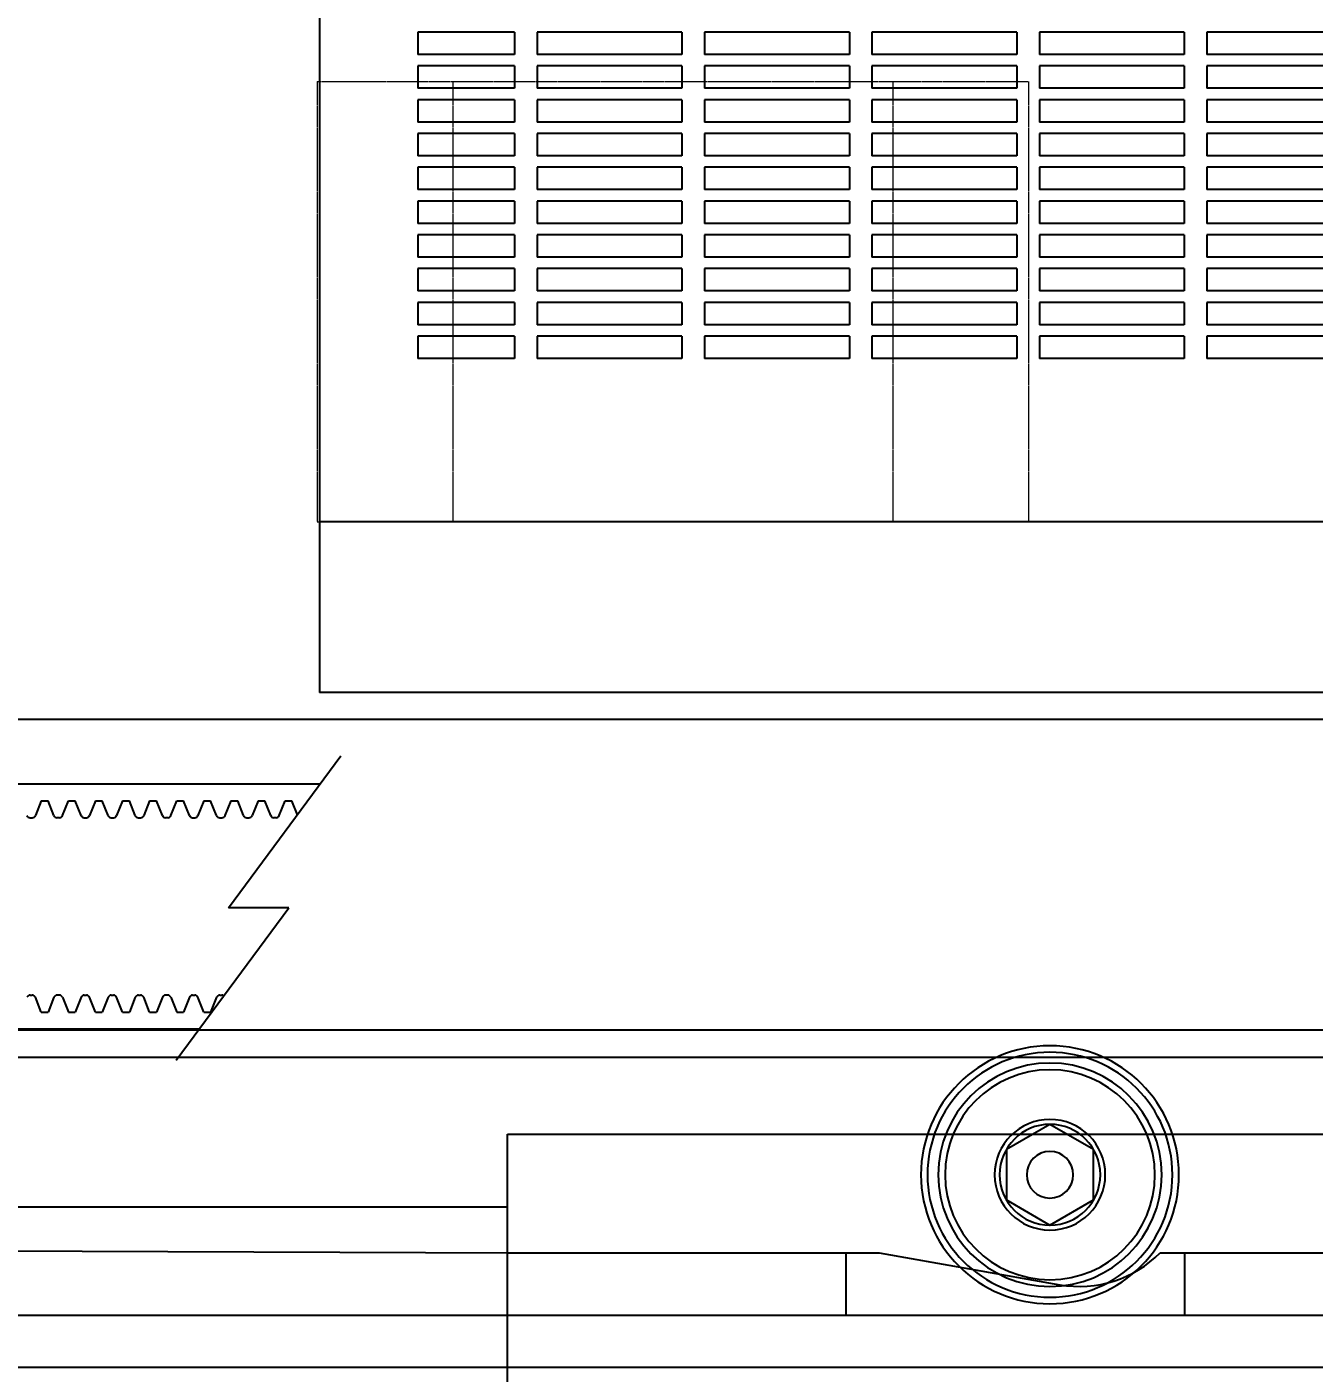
# Model space of a CAD drawing. Header units: millimetres. Extents: x 232323 to 272954, y -5343 to 8721.
# Drawn here: x 233901.2 to 234281.3, y 7480.5 to 7878.1 of the extents above; entities that cross this region are included whole.
import ezdxf

# ---------------------------------------------------------------- set-up
doc = ezdxf.new("R2010")
doc.units = ezdxf.units.MM
doc.header["$MEASUREMENT"] = 0
doc.linetypes.add('DASHED', pattern=[0.75, 0.5, -0.25])
doc.layers.get('0').update_dxf_attribs({"linetype": 'CONTINUOUS'})
doc.layers.add('A-DIMS', color=7, linetype='CONTINUOUS', lineweight=25)
doc.layers.add('도면층4', color=5, linetype='CONTINUOUS', lineweight=25)
doc.styles.add('HY울릉도L', font='')
doc.styles.add('맑은고딕', font='malgun.ttf')
doc.styles.get('HY울릉도L').set_extended_font_data('HYwulM')
doc.dimstyles.new('CDIM', dxfattribs={"dimtxt": 3, "dimasz": 1.5, "dimexe": 2, "dimexo": 1, "dimgap": 1, "dimtad": 1, "dimdec": 0, "dimrnd": 0.5, "dimzin": 0, "dimdsep": 32, "dimlunit": 6, "dimtxsty": 'HY울릉도L', "dimblk1": '_CIDOT', "dimblk2": '_CIDOT', "dimsah": 1, "dimcen": 5.5, "dimclrd": 2, "dimclre": 2, "dimclrt": 7, "dimadec": 0, "dimazin": 0, "dimtfac": 1, "dimtdec": 0, "dimtix": 1, "dimtmove": 2, "dimatfit": 1, "dimldrblk": '_CIDOT', "dimfxl": 1, "dimtolj": 1, "dimtzin": 0, "dimlwd": -1, "dimarcsym": 0})

# ---------------------------------------------------------------- blocks, each defined once
blk = doc.blocks.new('상부로라소')
at = {"color": 2}
blk.add_lwpolyline([(1932956.7, 133134.44), (1932969.58, 133127), (1932969.58, 133112.13), (1932956.7, 133104.69), (1932943.81, 133112.13), (1932943.81, 133127)], close=True, dxfattribs=at)
for radius in [38.1, 36.17, 33, 31, 16.35, 14.88, 6.88]:
    blk.add_circle((1932956.7, 133119.57), radius, dxfattribs=at)
blk = doc.blocks.new('A$C7F43085C')
at = {"layer": '도면층4', "color": 5, "linetype": 'DASHED', "lineweight": 13, "ltscale": 0.1}
for p, q in [((-210, 130), (0, 130)), ((-210, 130), (-210, 0)), ((-170, 130), (-170, 0)), ((-40, 130), (-40, 0)), ((0, 130), (0, 0)), ((-210, 0), (0, 0))]:
    blk.add_line(p, q, dxfattribs=at)
blk = doc.blocks.new('sd motor')
at = {"color": 253}
for p, q in [((1930279.08, 125785.8), (1930312.3, 125830.75)), ((1929825.98, 125822.42), (1930306.14, 125822.42)), ((1930223.82, 125817.42), (1930222.07, 125813.05)), ((1930223.82, 125817.42), (1930225.82, 125817.42)), ((1930227.57, 125813.05), (1930225.82, 125817.42)), ((1930230.07, 125813.05), (1930231.82, 125817.42)), ((1930231.82, 125817.42), (1930233.82, 125817.42)), ((1930235.57, 125813.05), (1930233.82, 125817.42)), ((1930239.82, 125817.42), (1930238.07, 125813.05)), ((1930239.82, 125817.42), (1930241.82, 125817.42)), ((1930243.57, 125813.05), (1930241.82, 125817.42)), ((1930247.82, 125817.42), (1930246.07, 125813.05)), ((1930247.82, 125817.42), (1930249.82, 125817.42)), ((1930251.57, 125813.05), (1930249.82, 125817.42)), ((1930255.82, 125817.42), (1930254.07, 125813.05)), ((1930255.82, 125817.42), (1930257.82, 125817.42)), ((1930259.57, 125813.05), (1930257.82, 125817.42)), ((1930262.07, 125813.05), (1930263.82, 125817.42)), ((1930263.82, 125817.42), (1930265.82, 125817.42)), ((1930267.57, 125813.05), (1930265.82, 125817.42)), ((1930271.82, 125817.42), (1930270.07, 125813.05)), ((1930271.82, 125817.42), (1930273.82, 125817.42)), ((1930275.57, 125813.05), (1930273.82, 125817.42)), ((1930279.82, 125817.42), (1930278.07, 125813.05)), ((1930279.82, 125817.42), (1930281.82, 125817.42)), ((1930283.57, 125813.05), (1930281.82, 125817.42)), ((1930287.82, 125817.42), (1930286.07, 125813.05)), ((1930287.82, 125817.42), (1930289.82, 125817.42)), ((1930291.57, 125813.05), (1930289.82, 125817.42)), ((1930294.07, 125813.05), (1930295.82, 125817.42)), ((1930295.82, 125817.42), (1930297.82, 125817.42)), ((1930299.48, 125813.28), (1930297.82, 125817.42)), ((1930220.5, 125812.42), (1930221.15, 125812.42)), ((1930229.15, 125812.42), (1930228.5, 125812.42)), ((1930236.5, 125812.42), (1930237.15, 125812.42)), ((1930244.5, 125812.42), (1930245.15, 125812.42)), ((1930252.5, 125812.42), (1930253.15, 125812.42)), ((1930261.15, 125812.42), (1930260.5, 125812.42)), ((1930268.5, 125812.42), (1930269.15, 125812.42)), ((1930276.5, 125812.42), (1930277.15, 125812.42)), ((1930284.5, 125812.42), (1930285.15, 125812.42)), ((1930293.15, 125812.42), (1930292.5, 125812.42)), ((1930263.69, 125740.84), (1930296.91, 125785.8)), ((1930296.91, 125785.8), (1930279.08, 125785.8)), ((1930220.5, 125760.04), (1930221.15, 125760.04)), ((1930229.15, 125760.04), (1930228.5, 125760.04)), ((1930236.5, 125760.04), (1930237.15, 125760.04)), ((1930244.5, 125760.04), (1930245.15, 125760.04)), ((1930252.5, 125760.04), (1930253.15, 125760.04)), ((1930261.15, 125760.04), (1930260.5, 125760.04)), ((1930268.5, 125760.04), (1930269.15, 125760.04)), ((1930276.5, 125760.04), (1930277.15, 125760.04)), ((1930223.82, 125755.04), (1930222.07, 125759.41)), ((1930227.57, 125759.41), (1930225.82, 125755.04)), ((1930230.07, 125759.41), (1930231.82, 125755.04)), ((1930235.57, 125759.41), (1930233.82, 125755.04)), ((1930239.82, 125755.04), (1930238.07, 125759.41)), ((1930243.57, 125759.41), (1930241.82, 125755.04)), ((1930247.82, 125755.04), (1930246.07, 125759.41)), ((1930251.57, 125759.41), (1930249.82, 125755.04)), ((1930255.82, 125755.04), (1930254.07, 125759.41)), ((1930259.57, 125759.41), (1930257.82, 125755.04)), ((1930262.07, 125759.41), (1930263.82, 125755.04)), ((1930267.57, 125759.41), (1930265.82, 125755.04)), ((1930271.82, 125755.04), (1930270.07, 125759.41)), ((1930275.57, 125759.41), (1930273.82, 125755.04)), ((1930223.82, 125755.04), (1930225.82, 125755.04)), ((1930231.82, 125755.04), (1930233.82, 125755.04)), ((1930239.82, 125755.04), (1930241.82, 125755.04)), ((1930247.82, 125755.04), (1930249.82, 125755.04)), ((1930255.82, 125755.04), (1930257.82, 125755.04)), ((1930263.82, 125755.04), (1930265.82, 125755.04)), ((1930271.82, 125755.04), (1930273.82, 125755.04)), ((1929825.98, 125750.04), (1930270.49, 125750.04))]:
    blk.add_line(p, q, dxfattribs=at)
for centre, start, end in [((1930220.5, 125813.42), 201.7931, 270), ((1930221.15, 125813.42), 270, 338.2069), ((1930228.5, 125813.42), 201.7931, 270), ((1930229.15, 125813.42), 270, 338.2069), ((1930236.5, 125813.42), 201.7931, 270), ((1930237.15, 125813.42), 270, 338.2069), ((1930244.5, 125813.42), 201.7931, 270), ((1930245.15, 125813.42), 270, 338.2069), ((1930252.5, 125813.42), 201.7931, 270), ((1930253.15, 125813.42), 270, 338.2069), ((1930260.5, 125813.42), 201.7931, 270), ((1930261.15, 125813.42), 270, 338.2069), ((1930268.5, 125813.42), 201.7931, 270), ((1930269.15, 125813.42), 270, 338.2069), ((1930276.5, 125813.42), 201.7931, 270), ((1930277.15, 125813.42), 270, 338.2069), ((1930284.5, 125813.42), 201.7931, 270), ((1930285.15, 125813.42), 270, 338.2069), ((1930292.5, 125813.42), 201.7931, 270), ((1930293.15, 125813.42), 270, 338.2069), ((1930220.5, 125759.04), 90, 158.2069), ((1930221.15, 125759.04), 21.7931, 90), ((1930228.5, 125759.04), 90, 158.2069), ((1930229.15, 125759.04), 21.7931, 90), ((1930236.5, 125759.04), 90, 158.2069), ((1930237.15, 125759.04), 21.7931, 90), ((1930244.5, 125759.04), 90, 158.2069), ((1930245.15, 125759.04), 21.7931, 90), ((1930252.5, 125759.04), 90, 158.2069), ((1930253.15, 125759.04), 21.7931, 90), ((1930260.5, 125759.04), 90, 158.2069), ((1930261.15, 125759.04), 21.7931, 90), ((1930268.5, 125759.04), 90, 158.2069), ((1930269.15, 125759.04), 21.7931, 90), ((1930276.5, 125759.04), 90, 158.2069), ((1930277.15, 125759.04), 53.8604, 90)]:
    blk.add_arc(centre, 1, start, end, dxfattribs=at)
blk = doc.blocks.new('A$C41D218C7')
at = {"color": 9}
for p, q in [((-600, 182.03), (-600, 0)), ((-547.5, 177.9), (-573.5, 177.9)), ((-573.5, 177.9), (-573.5, 171.9)), ((-547.5, 177.9), (-547.5, 171.9)), ((-541.4, 177.9), (-541.4, 171.9)), ((-502.4, 177.9), (-541.4, 177.9)), ((-502.4, 177.9), (-502.4, 171.9)), ((-496.3, 177.9), (-496.3, 171.9)), ((-457.3, 177.9), (-496.3, 177.9)), ((-457.3, 177.9), (-457.3, 171.9)), ((-451.2, 177.9), (-451.2, 171.9)), ((-412.2, 177.9), (-451.2, 177.9)), ((-412.2, 177.9), (-412.2, 171.9)), ((-406.1, 177.9), (-406.1, 171.9)), ((-367.1, 177.9), (-406.1, 177.9)), ((-367.1, 177.9), (-367.1, 171.9)), ((-361, 177.9), (-361, 171.9)), ((-322, 177.9), (-361, 177.9)), ((-547.5, 171.9), (-573.5, 171.9)), ((-502.4, 171.9), (-541.4, 171.9)), ((-457.3, 171.9), (-496.3, 171.9)), ((-412.2, 171.9), (-451.2, 171.9)), ((-367.1, 171.9), (-406.1, 171.9)), ((-322, 171.9), (-361, 171.9)), ((-547.5, 168.8), (-573.5, 168.8)), ((-573.5, 168.8), (-573.5, 162.8)), ((-547.5, 168.8), (-547.5, 162.8)), ((-541.4, 168.8), (-541.4, 162.8)), ((-502.4, 168.8), (-541.4, 168.8)), ((-502.4, 168.8), (-502.4, 162.8)), ((-496.3, 168.8), (-496.3, 162.8)), ((-457.3, 168.8), (-496.3, 168.8)), ((-457.3, 168.8), (-457.3, 162.8)), ((-451.2, 168.8), (-451.2, 162.8)), ((-412.2, 168.8), (-451.2, 168.8)), ((-412.2, 168.8), (-412.2, 162.8)), ((-406.1, 168.8), (-406.1, 162.8)), ((-367.1, 168.8), (-406.1, 168.8)), ((-367.1, 168.8), (-367.1, 162.8)), ((-361, 168.8), (-361, 162.8)), ((-322, 168.8), (-361, 168.8)), ((-547.5, 162.8), (-573.5, 162.8)), ((-547.5, 159.7), (-573.5, 159.7)), ((-573.5, 159.7), (-573.5, 153.7)), ((-547.5, 159.7), (-547.5, 153.7)), ((-502.4, 162.8), (-541.4, 162.8)), ((-541.4, 159.7), (-541.4, 153.7)), ((-502.4, 159.7), (-541.4, 159.7)), ((-502.4, 159.7), (-502.4, 153.7)), ((-457.3, 162.8), (-496.3, 162.8)), ((-496.3, 159.7), (-496.3, 153.7)), ((-457.3, 159.7), (-496.3, 159.7)), ((-457.3, 159.7), (-457.3, 153.7)), ((-412.2, 162.8), (-451.2, 162.8)), ((-451.2, 159.7), (-451.2, 153.7)), ((-412.2, 159.7), (-451.2, 159.7)), ((-412.2, 159.7), (-412.2, 153.7)), ((-367.1, 162.8), (-406.1, 162.8)), ((-406.1, 159.7), (-406.1, 153.7)), ((-367.1, 159.7), (-406.1, 159.7)), ((-367.1, 159.7), (-367.1, 153.7)), ((-322, 162.8), (-361, 162.8)), ((-361, 159.7), (-361, 153.7)), ((-322, 159.7), (-361, 159.7)), ((-547.5, 153.7), (-573.5, 153.7)), ((-502.4, 153.7), (-541.4, 153.7)), ((-457.3, 153.7), (-496.3, 153.7)), ((-412.2, 153.7), (-451.2, 153.7)), ((-367.1, 153.7), (-406.1, 153.7)), ((-322, 153.7), (-361, 153.7)), ((-547.5, 150.6), (-573.5, 150.6)), ((-573.5, 150.6), (-573.5, 144.6)), ((-547.5, 150.6), (-547.5, 144.6)), ((-541.4, 150.6), (-541.4, 144.6)), ((-502.4, 150.6), (-541.4, 150.6)), ((-502.4, 150.6), (-502.4, 144.6)), ((-496.3, 150.6), (-496.3, 144.6)), ((-457.3, 150.6), (-496.3, 150.6)), ((-457.3, 150.6), (-457.3, 144.6)), ((-451.2, 150.6), (-451.2, 144.6)), ((-412.2, 150.6), (-451.2, 150.6)), ((-412.2, 150.6), (-412.2, 144.6)), ((-406.1, 150.6), (-406.1, 144.6)), ((-367.1, 150.6), (-406.1, 150.6)), ((-367.1, 150.6), (-367.1, 144.6)), ((-361, 150.6), (-361, 144.6)), ((-322, 150.6), (-361, 150.6)), ((-547.5, 144.6), (-573.5, 144.6)), ((-547.5, 141.5), (-573.5, 141.5)), ((-573.5, 141.5), (-573.5, 135.5)), ((-547.5, 141.5), (-547.5, 135.5)), ((-502.4, 144.6), (-541.4, 144.6)), ((-541.4, 141.5), (-541.4, 135.5)), ((-502.4, 141.5), (-541.4, 141.5)), ((-502.4, 141.5), (-502.4, 135.5)), ((-457.3, 144.6), (-496.3, 144.6)), ((-496.3, 141.5), (-496.3, 135.5)), ((-457.3, 141.5), (-496.3, 141.5)), ((-457.3, 141.5), (-457.3, 135.5)), ((-412.2, 144.6), (-451.2, 144.6)), ((-451.2, 141.5), (-451.2, 135.5)), ((-412.2, 141.5), (-451.2, 141.5)), ((-412.2, 141.5), (-412.2, 135.5)), ((-367.1, 144.6), (-406.1, 144.6)), ((-406.1, 141.5), (-406.1, 135.5)), ((-367.1, 141.5), (-406.1, 141.5)), ((-367.1, 141.5), (-367.1, 135.5)), ((-322, 144.6), (-361, 144.6)), ((-361, 141.5), (-361, 135.5)), ((-322, 141.5), (-361, 141.5)), ((-547.5, 135.5), (-573.5, 135.5)), ((-502.4, 135.5), (-541.4, 135.5)), ((-457.3, 135.5), (-496.3, 135.5)), ((-412.2, 135.5), (-451.2, 135.5)), ((-367.1, 135.5), (-406.1, 135.5)), ((-322, 135.5), (-361, 135.5)), ((-547.5, 132.4), (-573.5, 132.4)), ((-573.5, 132.4), (-573.5, 126.4)), ((-547.5, 132.4), (-547.5, 126.4)), ((-541.4, 132.4), (-541.4, 126.4)), ((-502.4, 132.4), (-541.4, 132.4)), ((-502.4, 132.4), (-502.4, 126.4)), ((-496.3, 132.4), (-496.3, 126.4)), ((-457.3, 132.4), (-496.3, 132.4)), ((-457.3, 132.4), (-457.3, 126.4)), ((-451.2, 132.4), (-451.2, 126.4)), ((-412.2, 132.4), (-451.2, 132.4)), ((-412.2, 132.4), (-412.2, 126.4)), ((-406.1, 132.4), (-406.1, 126.4)), ((-367.1, 132.4), (-406.1, 132.4)), ((-367.1, 132.4), (-367.1, 126.4)), ((-361, 132.4), (-361, 126.4)), ((-322, 132.4), (-361, 132.4)), ((-547.5, 126.4), (-573.5, 126.4)), ((-547.5, 123.3), (-573.5, 123.3)), ((-573.5, 123.3), (-573.5, 117.3)), ((-547.5, 123.3), (-547.5, 117.3)), ((-502.4, 126.4), (-541.4, 126.4)), ((-541.4, 123.3), (-541.4, 117.3)), ((-502.4, 123.3), (-541.4, 123.3)), ((-502.4, 123.3), (-502.4, 117.3)), ((-457.3, 126.4), (-496.3, 126.4)), ((-496.3, 123.3), (-496.3, 117.3)), ((-457.3, 123.3), (-496.3, 123.3)), ((-457.3, 123.3), (-457.3, 117.3)), ((-412.2, 126.4), (-451.2, 126.4)), ((-451.2, 123.3), (-451.2, 117.3)), ((-412.2, 123.3), (-451.2, 123.3)), ((-412.2, 123.3), (-412.2, 117.3)), ((-367.1, 126.4), (-406.1, 126.4)), ((-406.1, 123.3), (-406.1, 117.3)), ((-367.1, 123.3), (-406.1, 123.3)), ((-367.1, 123.3), (-367.1, 117.3)), ((-322, 126.4), (-361, 126.4)), ((-361, 123.3), (-361, 117.3)), ((-322, 123.3), (-361, 123.3)), ((-547.5, 117.3), (-573.5, 117.3)), ((-502.4, 117.3), (-541.4, 117.3)), ((-457.3, 117.3), (-496.3, 117.3)), ((-412.2, 117.3), (-451.2, 117.3)), ((-367.1, 117.3), (-406.1, 117.3)), ((-322, 117.3), (-361, 117.3)), ((-547.5, 114.2), (-573.5, 114.2)), ((-573.5, 114.2), (-573.5, 108.2)), ((-547.5, 114.2), (-547.5, 108.2)), ((-541.4, 114.2), (-541.4, 108.2)), ((-502.4, 114.2), (-541.4, 114.2)), ((-502.4, 114.2), (-502.4, 108.2)), ((-496.3, 114.2), (-496.3, 108.2)), ((-457.3, 114.2), (-496.3, 114.2)), ((-457.3, 114.2), (-457.3, 108.2)), ((-451.2, 114.2), (-451.2, 108.2)), ((-412.2, 114.2), (-451.2, 114.2)), ((-412.2, 114.2), (-412.2, 108.2)), ((-406.1, 114.2), (-406.1, 108.2)), ((-367.1, 114.2), (-406.1, 114.2)), ((-367.1, 114.2), (-367.1, 108.2)), ((-361, 114.2), (-361, 108.2)), ((-322, 114.2), (-361, 114.2)), ((-547.5, 108.2), (-573.5, 108.2)), ((-502.4, 108.2), (-541.4, 108.2)), ((-457.3, 108.2), (-496.3, 108.2)), ((-412.2, 108.2), (-451.2, 108.2)), ((-367.1, 108.2), (-406.1, 108.2)), ((-322, 108.2), (-361, 108.2)), ((-547.5, 105.1), (-573.5, 105.1)), ((-573.5, 105.1), (-573.5, 99.1)), ((-547.5, 105.1), (-547.5, 99.1)), ((-541.4, 105.1), (-541.4, 99.1)), ((-502.4, 105.1), (-541.4, 105.1)), ((-502.4, 105.1), (-502.4, 99.1)), ((-496.3, 105.1), (-496.3, 99.1)), ((-457.3, 105.1), (-496.3, 105.1)), ((-457.3, 105.1), (-457.3, 99.1)), ((-451.2, 105.1), (-451.2, 99.1)), ((-412.2, 105.1), (-451.2, 105.1)), ((-412.2, 105.1), (-412.2, 99.1)), ((-406.1, 105.1), (-406.1, 99.1)), ((-367.1, 105.1), (-406.1, 105.1)), ((-367.1, 105.1), (-367.1, 99.1)), ((-361, 105.1), (-361, 99.1)), ((-322, 105.1), (-361, 105.1)), ((-547.5, 99.1), (-573.5, 99.1)), ((-502.4, 99.1), (-541.4, 99.1)), ((-457.3, 99.1), (-496.3, 99.1)), ((-412.2, 99.1), (-451.2, 99.1)), ((-367.1, 99.1), (-406.1, 99.1)), ((-322, 99.1), (-361, 99.1)), ((-547.5, 96), (-573.5, 96)), ((-573.5, 96), (-573.5, 90)), ((-547.5, 96), (-547.5, 90)), ((-541.4, 96), (-541.4, 90)), ((-502.4, 96), (-541.4, 96)), ((-502.4, 96), (-502.4, 90)), ((-496.3, 96), (-496.3, 90)), ((-457.3, 96), (-496.3, 96)), ((-457.3, 96), (-457.3, 90)), ((-451.2, 96), (-451.2, 90)), ((-412.2, 96), (-451.2, 96)), ((-412.2, 96), (-412.2, 90)), ((-406.1, 96), (-406.1, 90)), ((-367.1, 96), (-406.1, 96)), ((-367.1, 96), (-367.1, 90)), ((-361, 96), (-361, 90)), ((-322, 96), (-361, 96)), ((-547.5, 90), (-573.5, 90)), ((-502.4, 90), (-541.4, 90)), ((-457.3, 90), (-496.3, 90)), ((-412.2, 90), (-451.2, 90)), ((-367.1, 90), (-406.1, 90)), ((-322, 90), (-361, 90)), ((600, 46), (-600, 46)), ((600, 0), (-600, 0))]:
    blk.add_line(p, q, dxfattribs=at)
blk = doc.blocks.new('A$C75D13664')
at = {"color": 7}
for p, q in [((-2701.21, 3309.03), (2588.56, 3309.03)), ((-2698.36, 3217.28), (2583.56, 3217.28)), ((-2698.36, 3209.28), (2583.56, 3209.28)), ((-2698.36, 3133.05), (2583.56, 3133.05)), ((-2698.36, 3117.73), (2583.56, 3117.73))]:
    blk.add_line(p, q, dxfattribs=at)
for p, q in [((-1261.44, 3186.52), (-69.21, 3186.52)), ((-1261.44, 3093.71), (-1261.44, 3186.52))]:
    blk.add_line(p, q)
at = {"color": 1}
for p, q in [((-1261.44, 3164.96), (-1761.44, 3164.96)), ((-1260.26, 3151.38), (-2696.21, 3157.15)), ((-1261.44, 3151.47), (-1151.6, 3151.47)), ((-1161.5, 3151.44), (-1161.5, 3133.14)), ((-1151.63, 3151.46), (-1098.33, 3142.04)), ((-1068.63, 3151.46), (-284.23, 3151.46)), ((-1061.5, 3151.44), (-1061.5, 3133.14))]:
    blk.add_line(p, q, dxfattribs=at)
blk.add_arc((-1092.55, 3175.35), 33.8, 260.1605, 315.0394, dxfattribs=at)
at = {"color": 1, "xscale": 1.09643299699044, "yscale": 1.09643299699044, "zscale": 1.09643299699044}
blk.add_blockref('A$C41D218C7', (-659.07, 3316.92), dxfattribs=at)
at = {"color": 1}
blk.add_blockref('A$C7F43085C', (-1107.61, 3367.37), dxfattribs=at)
blk.add_blockref('sd motor', (-1931622.93, -122532.46))
at = {"xscale": -1}
blk.add_blockref('상부로라소', (1931855.48, -129945.05), dxfattribs=at)
blk = doc.blocks.new('_CIDOT')
at = {"color": 0, "linetype": 'ByBlock'}
blk.add_line((2, 0), (-1, 0), dxfattribs=at)
at = {"color": 0, "linetype": 'ByBlock', "const_width": 0.5}
blk.add_lwpolyline([(-0.25, 0, 1), (0.25, 0, 1)], format="xyb", close=True, dxfattribs=at)
blk = doc.blocks.new('*D85')
at = {"layer": 'A-DIMS', "lineweight": -2, "transparency": 16777216}
for p, q in [((233543.09, 7603.32), (233543.09, 7278.26)), ((234043.09, 7443.26), (234043.09, 7278.26))]:
    blk.add_line(p, q, dxfattribs=at)
at = {"layer": 'A-DIMS', "transparency": 16777216}
blk.add_line((233565.59, 7308.26), (234020.59, 7308.26), dxfattribs=at)
at = {"layer": 'A-DIMS', "transparency": 16777216, "xscale": 22.5, "yscale": 22.5, "zscale": 22.5, "rotation": 180}
blk.add_blockref('_CIDOT', (233543.09, 7308.26), dxfattribs=at)
at = {"layer": 'A-DIMS', "transparency": 16777216, "xscale": 22.5, "yscale": 22.5, "zscale": 22.5}
blk.add_blockref('_CIDOT', (234043.09, 7308.26), dxfattribs=at)
at = {"layer": 'A-DIMS', "color": 3, "transparency": 16777216, "insert": (233793.09, 7346.51), "char_height": 45, "attachment_point": 5, "style": '맑은고딕'}
blk.add_mtext('\\A1;500', dxfattribs=at)

msp = doc.modelspace()

# ---------------------------------------------------------------- block references
msp.add_blockref('A$C75D13664', (235304.53, 4364.55))

# ---------------------------------------------------------------- dimensions: what is measured, and where the dimension line sits
at = {"layer": 'A-DIMS'}
dim = msp.add_linear_dim(base=(234043.09, 7308.26), p1=(233543.09, 7618.32), p2=(234043.09, 7458.26), dimstyle='CDIM', override={"dimscale": 15, "dimtxsty": '맑은고딕', "dimclrd": 256, "dimclre": 256, "dimclrt": 3}, dxfattribs=at)
dim.commit()
dim.dimension.update_dxf_attribs({"geometry": '*D85', "text_midpoint": (233793.09, 7346.51)})

doc.saveas('drawing.dxf')
